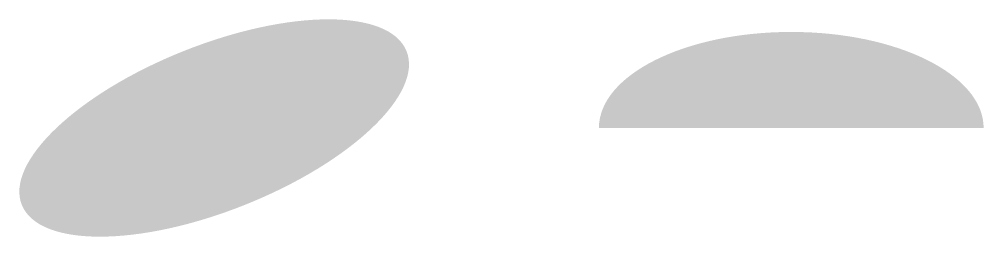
# Model space of a CAD drawing. Header units: millimetres. Extents: x -10.1 to 40, y -5.7 to 5.7.
import ezdxf

# ---------------------------------------------------------------- set-up
doc = ezdxf.new("R2010")
doc.units = ezdxf.units.MM

msp = doc.modelspace()

# ---------------------------------------------------------------- hatches: boundary and pattern name
h = msp.add_hatch(color=7)
edge = h.paths.add_edge_path()
edge.add_ellipse((0, 0), major_axis=(10, 4), ratio=0.4, start_angle=0, end_angle=360)
h = msp.add_hatch(color=7)
edge = h.paths.add_edge_path()
edge.add_ellipse((30, 0), major_axis=(10, 0), ratio=0.5, start_angle=0, end_angle=180, ccw=False)
edge.add_line((40, 0), (20, 0))

doc.saveas('drawing.dxf')
